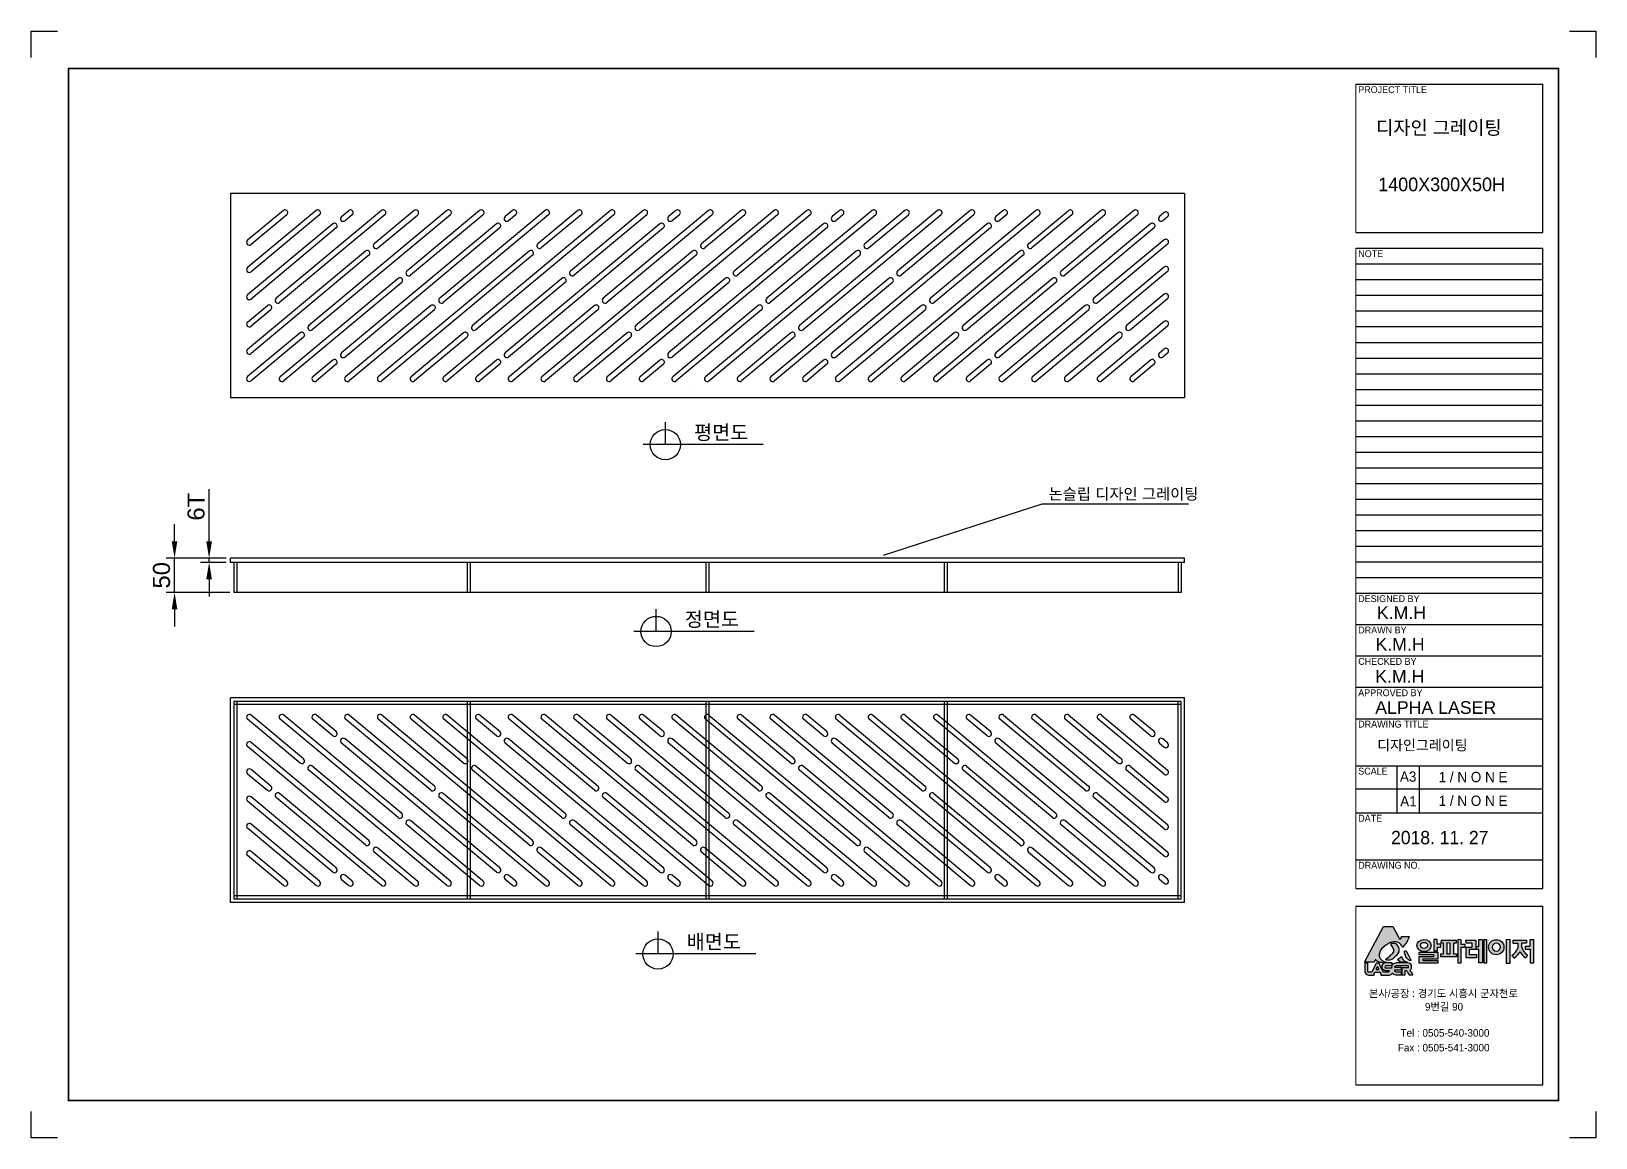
# Model space of a CAD drawing. Header units: millimetres. Extents: x 3004 to 5300, y 908 to 2531.
import ezdxf
from ezdxf.enums import TextEntityAlignment as Align

# ---------------------------------------------------------------- set-up
doc = ezdxf.new("R2010")
doc.units = ezdxf.units.MM
for name, color, linetype in [('LAYOUT', 7, 'Continuous'), ('TEXT', 7, 'Continuous'), ('압연강', 40, 'Continuous')]:
    doc.layers.add(name, color=color, linetype=linetype)
doc.styles.add('H', font='')
doc.styles.get("Standard").update_dxf_attribs({"font": 'arial.ttf'})
doc.styles.get('H').set_extended_font_data('Dotum')
doc.dimstyles.new('ISO-25', dxfattribs={"dimscale": 10, "dimtxt": 2.5, "dimasz": 2.5, "dimexe": 1.25, "dimexo": 0.625, "dimtad": 1, "dimtxsty": 'Standard', "dimcen": 2.5, "dimadec": 0, "dimazin": 0, "dimtfac": 1, "dimtmove": 0, "dimatfit": 3, "dimfxl": 1, "dimarcsym": 0})

# ---------------------------------------------------------------- blocks, each defined once
blk = doc.blocks.new('*D3')
at = {"color": 0, "lineweight": -2, "transparency": 16777216}
for p, q in [((3214.7, 1782.7), (3214.7, 1807.7)), ((3290.6, 1757.7), (3202.2, 1757.7)), ((3214.7, 1707.7), (3214.7, 1757.7)), ((3295.6, 1707.7), (3202.2, 1707.7)), ((3214.7, 1682.7), (3214.7, 1657.7))]:
    blk.add_line(p, q, dxfattribs=at)
at = {"color": 0, "transparency": 16777216}
for points in [[(3210.5, 1782.7), (3218.8, 1782.7), (3214.7, 1757.7)], [(3210.5, 1682.7), (3218.8, 1682.7), (3214.7, 1707.7)]]:
    blk.add_solid(points, dxfattribs=at)
at = {"layer": 'Defpoints', "color": 0, "transparency": 16777216}
for p in [(3214.7, 1757.7), (3296.8, 1757.7), (3301.8, 1707.7)]:
    blk.add_point(p, dxfattribs=at)
at = {"color": 0, "transparency": 16777216, "insert": (3195.7, 1732.7), "char_height": 25, "attachment_point": 5, "rotation": 90}
blk.add_mtext('50', dxfattribs=at)
blk = doc.blocks.new('*D4')
at = {"color": 0, "lineweight": -2, "transparency": 16777216}
for p, q in [((3265.4, 1782.7), (3265.4, 1858.9)), ((3290.6, 1757.7), (3252.9, 1757.7)), ((3290.6, 1751.7), (3252.9, 1751.7)), ((3265.4, 1751.7), (3265.4, 1757.7)), ((3265.4, 1726.7), (3265.4, 1701.7))]:
    blk.add_line(p, q, dxfattribs=at)
at = {"color": 0, "transparency": 16777216}
for points in [[(3261.2, 1782.7), (3269.6, 1782.7), (3265.4, 1757.7)], [(3261.2, 1726.7), (3269.6, 1726.7), (3265.4, 1751.7)]]:
    blk.add_solid(points, dxfattribs=at)
at = {"layer": 'Defpoints', "color": 0, "transparency": 16777216}
for p in [(3265.4, 1757.7), (3296.8, 1757.7), (3296.8, 1751.7)]:
    blk.add_point(p, dxfattribs=at)
at = {"color": 0, "transparency": 16777216, "insert": (3246.4, 1833.3), "char_height": 25, "attachment_point": 5, "rotation": 90}
blk.add_mtext('6T', dxfattribs=at)

msp = doc.modelspace()

# ---------------------------------------------------------------- hatches: boundary and pattern name
h = msp.add_hatch(color=256)
h.dxf.hatch_style = 1
h.set_gradient(color1=(255, 0, 0), color2=(255, 159, 127), tint=1)
h.paths.add_polyline_path([(4961.116, 1166.293), (4961.06, 1165.19), (4974.379, 1165.19, 0.21428371), (4976.303, 1168.246, -0.65582827), (4977.219, 1168.5, 0.18566975), (4985.133, 1164.903, 0.14885116), (4991.969, 1164.885, 0.40417411), (4992.167, 1165.633, -0.31673285), (4982.329, 1173.383, -0.22153353), (4986.313, 1185.192, -0.10506606), (4998.611, 1193.761, -0.18522871), (5010.088, 1194.139, -0.19606385), (5016.583, 1186.956, 0.14159657), (5026.631, 1202.77), (5015.198, 1202.888), (5014.962, 1201.352), (5014.095, 1199.934), (5012.754, 1198.161), (5002.388, 1217.39), (4988.5, 1217.504)])
h.paths.add_polyline_path([(4999.4, 1175.692, -0.08302958), (4991.741, 1169.657, 0.23003429), (4992.527, 1168.525, 0.02120436), (4998.221, 1168.586, 0.13784813), (5004.717, 1172.487, 0.05763819), (5011.681, 1180.123, 0.06043638), (5011.606, 1184.543, 0.2375005), (5005.903, 1192.299), (4999.238, 1192.299), (4999.238, 1191.32, -0.12118266), (5004.103, 1181.424, -0.13516742)], flags=17)
h.paths.add_polyline_path([(5015.909, 1170.616), (5014.797, 1173.629), (5009.057, 1168.984, 0.04437814), (5014.122, 1164.927), (5022.829, 1165.277), (5022.829, 1165.628), (5019.764, 1166.616)], flags=17)
h.paths.add_polyline_path([(5021.396, 1172.818), (5022.294, 1171.334), (5025.141, 1168.428), (5026.846, 1167.752), (5028.787, 1167.752), (5028.766, 1168.481), (5025.672, 1174.271), (5021.44, 1182.092), (5019.585, 1181.089), (5019.585, 1178.391), (5020.901, 1174.782)])
h.paths.add_polyline_path([(4967.053, 1150.638, -0.41915539), (4965.297, 1152.245), (4965.297, 1164.09), (4961.037, 1164.09), (4961.037, 1150.434, 0.25445661), (4966.708, 1146.212), (4974.943, 1146.212), (4974.943, 1148.34), (4976.168, 1150.57), (4983.054, 1150.57), (4984.635, 1148.403), (4984.635, 1146.213), (4996.781, 1146.213, 0.1904791), (5001.742, 1149.161, 0.14773497), (5006.642, 1146.427), (5014.915, 1146.427), (5014.915, 1150.632), (5007.312, 1150.632, -0.05244857), (5005.448, 1151.954), (5005.448, 1153.922), (5014.788, 1153.922), (5014.788, 1157.116), (5005.417, 1157.116), (5005.417, 1158.536, -0.04476099), (5007.868, 1159.993), (5024.254, 1159.993, -0.64883607), (5024.602, 1156.814), (5015.694, 1156.814), (5015.694, 1146.303), (5020.467, 1146.303), (5020.467, 1153.123), (5022.1, 1153.123, 0.01692036), (5026.355, 1146.34), (5031.448, 1146.34), (5031.448, 1147.705, -0.02431798), (5027.364, 1153.011, 0.06490835), (5029.709, 1156.105), (5029.709, 1160.848, 0.2290019), (5024.43, 1164.28), (5007.903, 1164.28, 0.12700309), (5001.462, 1161.333), (5001.462, 1163.989), (4991.139, 1163.989, 0.22688985), (4985.996, 1160.337), (4985.996, 1156.435, 0.19348323), (4991.611, 1152.935), (4996.63, 1152.935, 0.03004557), (4997.596, 1151.9, 0.13671569), (4995.906, 1150.338), (4988.719, 1150.338), (4981.631, 1163.733), (4977.826, 1163.733), (4971.363, 1150.638)])
h.paths.add_polyline_path([(4977.99, 1154.235), (4977.99, 1155.593), (4979.583, 1158.752), (4981.518, 1155.427), (4981.518, 1154.235)], flags=16)
h.paths.add_polyline_path([(4992.059, 1159.997), (5000.695, 1160.022), (5000.322, 1156.491), (4992.376, 1156.491, -0.92495809)], flags=16)
edge = h.paths.add_edge_path()
edge.add_ellipse((5048.011, 1189.538), major_axis=(-10.333, -0.14), ratio=0.85059813, start_angle=0, end_angle=360)
edge = h.paths.add_edge_path(flags=16)
edge.add_ellipse((5048.151, 1189.717), major_axis=(-5.246, 0), ratio=0.84336764, start_angle=0, end_angle=360)
h.paths.add_polyline_path([(5068.185, 1179.939), (5041.046, 1179.939), (5040.876, 1175.752), (5062.441, 1175.752), (5062.441, 1173.583), (5040.951, 1173.583), (5040.951, 1163.833), (5068.107, 1163.833), (5068.107, 1167.673), (5046.17, 1167.673), (5046.17, 1169.751), (5068.185, 1169.751)])
h.paths.add_polyline_path([(5062.358, 1181.522), (5067.706, 1181.522), (5067.706, 1187.304), (5072.894, 1187.304), (5072.894, 1191.291), (5067.307, 1191.291), (5067.307, 1198.348), (5062.358, 1198.268)])
h.paths.add_polyline_path([(5076.614, 1193.03), (5076.614, 1177.578), (5072.66, 1177.578), (5072.66, 1173.03), (5095.584, 1173.03), (5095.584, 1177.538), (5091.47, 1177.538), (5091.47, 1193.038), (5095.424, 1193.038), (5095.424, 1197.586), (5073.459, 1197.586), (5073.219, 1193.03)])
h.paths.add_polyline_path([(5081.726, 1193.31), (5086.598, 1193.19), (5086.598, 1177.549), (5081.726, 1177.549)], flags=16)
h.paths.add_polyline_path([(5102.382, 1190.898), (5102.382, 1197.983), (5097.462, 1198.238), (5097.462, 1164.026), (5102.765, 1164.026), (5102.765, 1187.132), (5108.578, 1187.132), (5108.578, 1190.898)])
h.paths.add_polyline_path([(5114.493, 1183.481), (5123.882, 1183.481), (5123.882, 1197.613), (5109.618, 1197.613), (5109.658, 1193.053), (5118.847, 1193.053), (5118.847, 1187.054), (5109.857, 1187.054), (5109.857, 1171.525), (5125.24, 1171.525), (5125.24, 1176.276), (5114.493, 1176.276)])
h.paths.add_polyline_path([(5128.445, 1163.978), (5133.679, 1163.978), (5133.679, 1198.182), (5128.483, 1198.182), (5128.483, 1187.872), (5124.647, 1187.872), (5124.584, 1183.907), (5128.445, 1183.907)])
h.paths.add_polyline_path([(5135.655, 1163.939), (5140.387, 1163.939), (5140.387, 1197.928), (5135.655, 1197.928)])
edge = h.paths.add_edge_path()
edge.add_ellipse((5154.009, 1187.105), major_axis=(-11.318, 0), ratio=0.97440093, start_angle=0, end_angle=360)
edge = h.paths.add_edge_path(flags=16)
edge.add_ellipse((5154.049, 1187.105), major_axis=(0, -6.194), ratio=0.89757008, start_angle=0, end_angle=360)
h.paths.add_polyline_path([(5168.731, 1163.81), (5174.425, 1163.81), (5174.425, 1198.136), (5168.731, 1198.085)])
h.paths.add_polyline_path([(5188.997, 1180.217, 0.12138521), (5196.75, 1171.571), (5199.984, 1175.353, -0.19692761), (5191.242, 1188.144), (5191.242, 1193.017), (5198.52, 1193.017), (5198.52, 1197.637), (5178.382, 1197.637), (5178.382, 1193.117), (5185.716, 1193.117), (5185.716, 1186.221, -0.18109708), (5176.821, 1174.953), (5180.493, 1171.221, 0.10922561)])
h.paths.add_polyline_path([(5209.115, 1198.194), (5203.705, 1198.194), (5203.705, 1188.481), (5196.569, 1188.481), (5196.569, 1184.007), (5203.599, 1184.007), (5203.599, 1164.107), (5209.115, 1164.107)])

# ---------------------------------------------------------------- linework, layer by layer
for p, q in [((3004.485, 2530.828), (3043.134, 2530.828)), ((3004.485, 2492.179), (3004.485, 2530.828)), ((5261.329, 2530.828), (5299.978, 2530.828)), ((5299.978, 2530.828), (5299.978, 2492.179)), ((4947.841, 2453.168), (5222.318, 2453.168)), ((5222.318, 2235.52), (5222.318, 2453.168)), ((4696.827, 2292.94), (3296.827, 2292.94)), ((3296.827, 2292.94), (3296.827, 1992.94)), ((4696.827, 2292.94), (4696.827, 1992.94)), ((4947.841, 2235.52), (5222.318, 2235.52)), ((4947.841, 2212.515), (5222.318, 2212.515)), ((5222.318, 1273.155), (5222.318, 2212.515)), ((4947.841, 2189.51), (5222.318, 2189.51)), ((4947.841, 2166.504), (5222.318, 2166.504)), ((4947.841, 2143.499), (5222.318, 2143.499)), ((4947.841, 2120.494), (5222.318, 2120.494)), ((4947.841, 2097.489), (5222.318, 2097.489)), ((4947.841, 2074.484), (5222.318, 2074.484)), ((4947.841, 2051.479), (5222.318, 2051.479)), ((4947.841, 2028.474), (5222.318, 2028.474)), ((4947.841, 2005.469), (5222.318, 2005.469)), ((4696.827, 1992.94), (3296.827, 1992.94)), ((4947.841, 1982.463), (5222.318, 1982.463)), ((3934.898, 1924.395), (3934.898, 1957.166)), ((4947.841, 1959.458), (5222.318, 1959.458)), ((4947.841, 1936.453), (5222.318, 1936.453)), ((4078.541, 1924.395), (3902.127, 1924.395)), ((4947.841, 1913.448), (5222.318, 1913.448)), ((4947.841, 1890.443), (5222.318, 1890.443)), ((4947.841, 1867.438), (5222.318, 1867.438)), ((4947.841, 1844.433), (5222.318, 1844.433)), ((4947.841, 1821.428), (5222.318, 1821.428)), ((4947.841, 1798.422), (5222.318, 1798.422)), ((4947.841, 1775.417), (5222.318, 1775.417)), ((4696.827, 1757.657), (3296.827, 1757.657)), ((3296.827, 1751.657), (3296.827, 1757.657)), ((4696.827, 1751.657), (3296.827, 1751.657)), ((3301.827, 1751.657), (3301.827, 1707.657)), ((3306.327, 1751.657), (3306.327, 1707.657)), ((3644.577, 1707.657), (3644.577, 1751.657)), ((3649.077, 1707.657), (3649.077, 1751.657)), ((3994.577, 1707.657), (3994.577, 1751.657)), ((3999.077, 1707.657), (3999.077, 1751.657)), ((4344.577, 1707.657), (4344.577, 1751.657)), ((4349.077, 1707.657), (4349.077, 1751.657)), ((4687.327, 1751.657), (4687.327, 1707.657)), ((4691.827, 1751.657), (4691.827, 1707.657)), ((4696.827, 1751.657), (4696.827, 1757.657)), ((4947.841, 1752.412), (5222.318, 1752.412)), ((4947.841, 1729.407), (5222.318, 1729.407)), ((4691.827, 1707.657), (3301.827, 1707.657)), ((4947.841, 1706.402), (5222.318, 1706.402)), ((3921.306, 1650.279), (3921.306, 1683.05)), ((4947.841, 1660.392), (5222.318, 1660.392)), ((4064.948, 1650.279), (3888.534, 1650.279)), ((4947.841, 1614.381), (5222.318, 1614.381)), ((4947.841, 1568.371), (5222.318, 1568.371)), ((4696.827, 1552.724), (3296.827, 1552.724)), ((3296.827, 1252.724), (3296.827, 1552.724)), ((3301.827, 1547.724), (3301.827, 1257.724)), ((4691.827, 1547.724), (3301.827, 1547.724)), ((4691.827, 1543.224), (3301.827, 1543.224)), ((3306.327, 1547.724), (3306.327, 1257.724)), ((3644.577, 1257.724), (3644.577, 1547.724)), ((3649.077, 1257.724), (3649.077, 1547.724)), ((3994.577, 1257.724), (3994.577, 1547.724)), ((3999.077, 1257.724), (3999.077, 1547.724)), ((4344.577, 1257.724), (4344.577, 1547.724)), ((4349.077, 1257.724), (4349.077, 1547.724)), ((4687.327, 1257.724), (4687.327, 1547.724)), ((4691.827, 1257.724), (4691.827, 1547.724)), ((4696.827, 1252.724), (4696.827, 1552.724)), ((4947.841, 1522.361), (5222.318, 1522.361)), ((4947.841, 1453.346), (5222.318, 1453.346)), ((5008.005, 1453.346), (5008.005, 1384.33)), ((5040.996, 1453.346), (5040.996, 1384.33)), ((5222.318, 1418.838), (4947.841, 1418.838)), ((4947.841, 1384.33), (5222.318, 1384.33)), ((4947.841, 1315.315), (5222.318, 1315.315)), ((4947.841, 1273.155), (5222.318, 1273.155)), ((4696.827, 1252.724), (3296.827, 1252.724)), ((4691.827, 1262.224), (3301.827, 1262.224)), ((4691.827, 1257.724), (3301.827, 1257.724)), ((4947.841, 1247.463), (5222.318, 1247.463)), ((5222.318, 985.246), (5222.318, 1247.463)), ((4961.116, 1166.293), (4988.5, 1217.504)), ((4988.5, 1217.504), (5002.388, 1217.39)), ((5002.388, 1217.39), (5012.754, 1198.161)), ((3924.068, 1177.156), (3924.068, 1209.927)), ((5012.754, 1198.161), (5014.095, 1199.934)), ((5014.095, 1199.934), (5014.962, 1201.352)), ((5014.962, 1201.352), (5015.198, 1202.888)), ((5015.198, 1202.888), (5026.631, 1202.77)), ((5067.307, 1198.348), (5062.358, 1198.268)), ((5062.358, 1198.268), (5062.358, 1181.522)), ((5067.307, 1191.291), (5067.307, 1198.348)), ((5073.219, 1193.03), (5073.459, 1197.586)), ((5073.459, 1197.586), (5095.424, 1197.586)), ((5095.424, 1197.586), (5095.424, 1193.038)), ((5097.462, 1198.238), (5097.462, 1164.026)), ((5102.382, 1197.983), (5097.462, 1198.238)), ((5102.382, 1190.898), (5102.382, 1197.983)), ((5109.618, 1197.613), (5123.882, 1197.613)), ((5109.658, 1193.053), (5109.618, 1197.613)), ((5123.882, 1197.613), (5123.882, 1183.481)), ((5128.483, 1187.872), (5128.483, 1198.182)), ((5128.483, 1198.182), (5133.679, 1198.182)), ((5133.679, 1198.182), (5133.679, 1163.978)), ((5135.655, 1197.928), (5135.655, 1163.939)), ((5140.387, 1197.928), (5135.655, 1197.928)), ((5140.387, 1163.939), (5140.387, 1197.928)), ((5174.425, 1198.136), (5168.731, 1198.085)), ((5168.731, 1198.085), (5168.731, 1163.81)), ((5174.425, 1163.81), (5174.425, 1198.136)), ((5178.382, 1197.637), (5198.52, 1197.637)), ((5178.382, 1197.637), (5178.382, 1193.117)), ((5198.52, 1197.637), (5198.52, 1193.017)), ((5203.705, 1188.481), (5203.705, 1198.194)), ((5203.705, 1198.194), (5209.115, 1198.194)), ((5209.115, 1164.107), (5209.115, 1198.194)), ((4067.711, 1177.156), (3891.297, 1177.156)), ((5005.903, 1192.299), (4999.238, 1192.299)), ((4999.238, 1192.299), (4999.238, 1191.32)), ((5009.057, 1168.984), (5014.797, 1173.629)), ((5014.797, 1173.629), (5015.909, 1170.616)), ((5019.585, 1181.089), (5021.44, 1182.092)), ((5019.585, 1178.391), (5019.585, 1181.089)), ((5020.901, 1174.782), (5019.585, 1178.391)), ((5021.396, 1172.818), (5020.901, 1174.782)), ((5022.294, 1171.334), (5021.396, 1172.818)), ((5021.469, 1182.038), (5025.672, 1174.271)), ((5025.141, 1168.428), (5022.294, 1171.334)), ((5025.672, 1174.271), (5028.766, 1168.481)), ((5040.876, 1175.752), (5041.046, 1179.939)), ((5062.441, 1175.752), (5040.876, 1175.752)), ((5040.951, 1163.833), (5040.951, 1173.583)), ((5040.951, 1173.583), (5062.441, 1173.583)), ((5041.046, 1179.939), (5068.185, 1179.939)), ((5062.358, 1181.522), (5067.706, 1181.522)), ((5062.441, 1173.583), (5062.441, 1175.752)), ((5072.894, 1191.291), (5067.307, 1191.291)), ((5067.706, 1181.522), (5067.706, 1187.304)), ((5067.706, 1187.304), (5072.894, 1187.304)), ((5068.185, 1179.939), (5068.185, 1169.751)), ((5072.66, 1173.03), (5072.66, 1177.578)), ((5072.66, 1177.578), (5076.614, 1177.578)), ((5095.584, 1173.03), (5072.66, 1173.03)), ((5072.894, 1187.304), (5072.894, 1191.291)), ((5076.614, 1193.03), (5073.219, 1193.03)), ((5076.614, 1177.578), (5076.614, 1193.03)), ((5081.726, 1193.31), (5081.726, 1177.549)), ((5086.598, 1193.19), (5081.726, 1193.31)), ((5081.726, 1177.549), (5086.598, 1177.549)), ((5086.598, 1177.549), (5086.598, 1193.19)), ((5095.424, 1193.038), (5091.47, 1193.038)), ((5091.47, 1193.038), (5091.47, 1177.538)), ((5091.47, 1177.538), (5095.584, 1177.538)), ((5095.584, 1177.538), (5095.584, 1173.03)), ((5108.578, 1190.898), (5102.382, 1190.898)), ((5102.765, 1164.026), (5102.765, 1187.132)), ((5102.765, 1187.132), (5108.578, 1187.132)), ((5108.578, 1187.132), (5108.578, 1190.898)), ((5118.847, 1193.053), (5109.658, 1193.053)), ((5109.857, 1171.525), (5109.857, 1187.054)), ((5109.857, 1187.054), (5118.847, 1187.054)), ((5125.24, 1171.525), (5109.857, 1171.525)), ((5123.882, 1183.481), (5114.493, 1183.481)), ((5114.493, 1183.481), (5114.493, 1176.276)), ((5114.493, 1176.276), (5125.24, 1176.276)), ((5118.847, 1187.054), (5118.847, 1193.053)), ((5124.584, 1183.907), (5124.647, 1187.872)), ((5128.445, 1183.907), (5124.584, 1183.907)), ((5124.647, 1187.872), (5128.483, 1187.872)), ((5125.24, 1176.276), (5125.24, 1171.525)), ((5128.445, 1163.978), (5128.445, 1183.907)), ((5176.821, 1174.953), (5180.493, 1171.221)), ((5178.382, 1193.117), (5185.716, 1193.117)), ((5185.716, 1193.117), (5185.716, 1186.221)), ((5198.52, 1193.017), (5191.242, 1193.017)), ((5191.242, 1193.017), (5191.242, 1188.144)), ((5196.569, 1188.481), (5196.569, 1184.007)), ((5196.569, 1188.481), (5203.705, 1188.481)), ((5196.569, 1184.007), (5203.599, 1184.007)), ((5199.984, 1175.353), (5196.75, 1171.571)), ((5203.599, 1184.007), (5203.599, 1164.107)), ((4961.037, 1164.09), (4965.297, 1164.09)), ((4961.037, 1164.09), (4961.037, 1150.434)), ((4961.06, 1165.19), (4961.116, 1166.293)), ((4974.379, 1165.19), (4961.06, 1165.19)), ((4965.297, 1164.09), (4965.297, 1152.245)), ((4971.363, 1150.638), (4966.877, 1150.638)), ((4977.826, 1163.733), (4971.363, 1150.638)), ((4974.943, 1148.34), (4976.168, 1150.57)), ((4974.943, 1146.212), (4974.943, 1148.34)), ((4976.168, 1150.57), (4983.054, 1150.57)), ((4981.631, 1163.733), (4977.826, 1163.733)), ((4979.583, 1158.752), (4977.99, 1155.593)), ((4977.99, 1155.593), (4977.99, 1154.235)), ((4977.99, 1154.235), (4981.518, 1154.235)), ((4981.518, 1155.427), (4979.583, 1158.752)), ((4981.518, 1154.235), (4981.518, 1155.427)), ((4988.719, 1150.338), (4981.631, 1163.733)), ((4983.054, 1150.57), (4984.635, 1148.403)), ((4984.635, 1148.403), (4984.635, 1146.213)), ((4985.996, 1160.337), (4985.996, 1156.435)), ((4995.906, 1150.338), (4988.719, 1150.338)), ((5001.462, 1163.989), (4991.139, 1163.989)), ((4991.611, 1152.935), (4996.63, 1152.935)), ((4992.059, 1159.997), (5000.695, 1160.022)), ((5000.322, 1156.491), (4992.333, 1156.491)), ((5000.695, 1160.022), (5000.322, 1156.491)), ((5001.462, 1161.333), (5001.462, 1163.989)), ((5005.417, 1157.116), (5005.417, 1158.536)), ((5014.788, 1157.116), (5005.417, 1157.116)), ((5005.448, 1151.954), (5005.448, 1153.922)), ((5005.448, 1153.922), (5014.788, 1153.922)), ((5014.915, 1150.632), (5007.312, 1150.632)), ((5007.868, 1159.993), (5024.254, 1159.993)), ((5024.43, 1164.28), (5007.903, 1164.28)), ((5022.829, 1165.277), (5014.122, 1164.927)), ((5014.788, 1153.922), (5014.788, 1157.116)), ((5014.915, 1146.427), (5014.915, 1150.632)), ((5024.602, 1156.814), (5015.694, 1156.814)), ((5015.694, 1156.814), (5015.694, 1146.303)), ((5015.909, 1170.616), (5019.764, 1166.616)), ((5019.764, 1166.616), (5022.829, 1165.628)), ((5020.467, 1146.303), (5020.467, 1153.123)), ((5020.467, 1153.123), (5022.1, 1153.123)), ((5022.829, 1165.628), (5022.829, 1165.277)), ((5026.846, 1167.752), (5025.141, 1168.428)), ((5028.787, 1167.752), (5026.846, 1167.752)), ((5028.766, 1168.481), (5028.787, 1167.752)), ((5029.709, 1156.105), (5029.709, 1160.848)), ((5068.107, 1163.833), (5040.951, 1163.833)), ((5068.185, 1169.751), (5046.17, 1169.751)), ((5046.17, 1169.751), (5046.17, 1167.673)), ((5046.17, 1167.673), (5068.107, 1167.673)), ((5068.107, 1167.673), (5068.107, 1163.833)), ((5097.462, 1164.026), (5102.765, 1164.026)), ((5133.679, 1163.978), (5128.445, 1163.978)), ((5135.655, 1163.939), (5140.387, 1163.939)), ((5168.731, 1163.81), (5174.425, 1163.81)), ((5203.599, 1164.107), (5209.115, 1164.107)), ((4966.708, 1146.212), (4974.943, 1146.212)), ((4984.635, 1146.213), (4996.781, 1146.213)), ((5006.642, 1146.427), (5014.915, 1146.427)), ((5015.694, 1146.303), (5020.467, 1146.303)), ((5026.355, 1146.34), (5031.448, 1146.34)), ((5031.448, 1146.34), (5031.448, 1147.705)), ((4947.841, 985.246), (5222.318, 985.246)), ((3004.485, 907.586), (3004.485, 946.235)), ((5299.978, 946.235), (5299.978, 907.586)), ((3043.134, 907.586), (3004.485, 907.586)), ((5299.978, 907.586), (5261.329, 907.586))]:
    msp.add_line(p, q)
at = {"color": 0, "lineweight": 20}
for p, q in [((4947.841, 2235.52), (4947.841, 2453.168)), ((4947.841, 1273.155), (4947.841, 2212.515)), ((4947.841, 985.246), (4947.841, 1247.463))]:
    msp.add_line(p, q, dxfattribs=at)
at = {"color": 4}
for p, q in [((4255.134, 1762.338), (4487.938, 1837.412)), ((4487.938, 1837.412), (4702.641, 1837.412))]:
    msp.add_line(p, q, dxfattribs=at)
for centre in [(3934.898, 1924.395), (3921.306, 1650.279), (3924.068, 1177.156)]:
    msp.add_circle(centre, 22.209)
for centre, radius, start, end in [((5012.627, 1160.537), 36.059, 112.874191, 136.864774), ((5004.842, 1178.991), 16.031, 70.897875, 112.875146), ((5004.529, 1182.583), 12.823, 19.937496, 64.30917), ((4994.246, 1212.247), 33.743, 311.450856, 343.688092), ((4996.993, 1175.012), 14.755, 136.374935, 186.339734), ((4992.751, 1176.494), 10.877, 196.62086, 266.919681), ((4986.313, 1185.192), 5.389267698774348e-13, 159.499335, 330.642246), ((4977.526, 1195.575), 29.56, 298.744002, 317.729432), ((4994.53, 1182.094), 14.003, 285.284059, 316.678667), ((4981.556, 1176.483), 23.082, 12.360482, 39.998737), ((4991.342, 1187.098), 13.965, 305.237908, 336.029381), ((4975.187, 1206.409), 44.976, 311.040269, 324.23537), ((5001.051, 1182.757), 10.705, 9.603428, 63.04441), ((4993.428, 1182.022), 18.352, 354.060111, 7.894282), ((5166.224, 1192.462), 20.467, 301.183897, 342.243286), ((5164.4, 1194.95), 28.672, 304.144287, 329.078111), ((5210.418, 1191.627), 24.271, 208.042123, 235.726125), ((5211.223, 1192.416), 20.432, 192.066379, 236.628652), ((4967.752, 1153.533), 7.395, 204.778695, 261.883955), ((4966.965, 1152.305), 1.669, 182.061918, 266.973053), ((4971.939, 1168.859), 4.406, 303.622917, 352.00729), ((4976.816, 1168.174), 0.518, 38.969526, 171.952327), ((4985.851, 1176.99), 12.108, 224.525084, 266.598355), ((4977.219, 1168.5), 4.121204710827442e-13, 41.27589, 185.355825), ((4988.581, 1176.123), 11.737, 252.915246, 285.363177), ((4992.384, 1156.788), 7.308, 99.810014, 150.943632), ((4993.157, 1161.669), 8.87, 216.162997, 259.964855), ((4992.354, 1158.257), 1.766, 99.63864, 269.291235), ((4991.681, 1165.361), 0.556, 270.941248, 29.231829), ((4993.3, 1169.9), 1.578, 188.84762, 240.666143), ((4994.648, 1235.655), 67.164, 268.191046, 273.049999), ((4999.554, 1148.086), 4.287, 117.182533, 148.322406), ((5005.718, 1160.446), 11.79, 219.576346, 226.460213), ((4995.532, 1153.962), 7.85, 279.151715, 322.289549), ((5010.391, 1150.333), 14.167, 100.116137, 129.068103), ((5008.717, 1155.904), 9.702, 224.033536, 257.648747), ((5014.765, 1145.601), 15.959, 115.603417, 125.855038), ((5012.662, 1160.155), 10.923, 228.666746, 240.676069), ((5034.402, 1195.432), 36.631, 226.21908, 236.38313), ((5124.417, 1212.591), 118.344, 210.165655, 214.043147), ((5023.719, 1158.326), 1.751, 300.282236, 72.190083), ((5023.519, 1157.104), 7.234, 31.170272, 82.764029), ((5016.67, 1163.55), 15.015, 315.418233, 330.273293), ((5083.916, 1192.313), 68.868, 214.798961, 220.371132)]:
    msp.add_arc(centre, radius, start, end)
for centre, major_axis, ratio in [((5048.011, 1189.538), (-10.333, -0.14), 0.85059813), ((5048.151, 1189.717), (-5.246, 0), 0.84336764), ((5154.009, 1187.105), (-11.318, 0), 0.97440093), ((5154.049, 1187.105), (0, -6.194), 0.89757008)]:
    msp.add_ellipse(centre, major_axis=major_axis, ratio=ratio)
at = {"layer": 'LAYOUT'}
for p, q in [((5245.324, 2476.173), (4568.973, 2476.173)), ((5245.324, 2324.339), (5245.324, 2476.173)), ((5245.324, 962.241), (5245.324, 1208.186)), ((3059.14, 1027.826), (3059.14, 962.241)), ((4616.796, 962.241), (5245.324, 962.241))]:
    msp.add_line(p, q, dxfattribs=at)
at = {"layer": 'LAYOUT', "const_width": 2.733}
msp.add_lwpolyline([(3059.14, 962.241), (5245.324, 962.241), (5245.324, 2476.173), (3059.14, 2476.173)], close=True, dxfattribs=at)
at = {"layer": '압연강'}
for p, q in [((3422.33, 2267.94), (3321.827, 2184.187)), ((3374.33, 2267.94), (3321.827, 2224.187)), ((3427.452, 2261.794), (3326.948, 2178.041)), ((3379.452, 2261.794), (3326.948, 2218.041)), ((3518.33, 2267.94), (3363.705, 2139.086)), ((3523.452, 2261.794), (3368.827, 2132.94)), ((3614.33, 2267.94), (3411.705, 2099.086)), ((3619.452, 2261.794), (3416.827, 2092.94)), ((3459.705, 2259.086), (3470.33, 2267.94)), ((3475.452, 2261.794), (3464.827, 2252.94)), ((3566.33, 2267.94), (3507.705, 2219.086)), ((3512.827, 2212.94), (3571.452, 2261.794)), ((3662.33, 2267.94), (3555.705, 2179.086)), ((3667.452, 2261.794), (3560.827, 2172.94)), ((3758.33, 2267.94), (3603.705, 2139.086)), ((3763.452, 2261.794), (3608.827, 2132.94)), ((3854.33, 2267.94), (3651.705, 2099.086)), ((3859.452, 2261.794), (3656.827, 2092.94)), ((3710.33, 2267.94), (3699.705, 2259.086)), ((3715.452, 2261.794), (3704.827, 2252.94)), ((3806.33, 2267.94), (3747.705, 2219.086)), ((3811.452, 2261.794), (3752.827, 2212.94)), ((3902.33, 2267.94), (3795.705, 2179.086)), ((3907.452, 2261.794), (3800.827, 2172.94)), ((3998.33, 2267.94), (3843.705, 2139.086)), ((4003.452, 2261.794), (3848.827, 2132.94)), ((4094.33, 2267.94), (3891.705, 2099.086)), ((4099.452, 2261.794), (3896.827, 2092.94)), ((3950.33, 2267.94), (3939.705, 2259.086)), ((3955.452, 2261.794), (3944.827, 2252.94)), ((4046.33, 2267.94), (3987.705, 2219.086)), ((4051.452, 2261.794), (3992.827, 2212.94)), ((4142.33, 2267.94), (4035.705, 2179.086)), ((4147.452, 2261.794), (4040.827, 2172.94)), ((4238.33, 2267.94), (4083.705, 2139.086)), ((4243.452, 2261.794), (4088.827, 2132.94)), ((4334.33, 2267.94), (4131.705, 2099.086)), ((4339.452, 2261.794), (4136.827, 2092.94)), ((4190.33, 2267.94), (4179.705, 2259.086)), ((4195.452, 2261.794), (4184.827, 2252.94)), ((4286.33, 2267.94), (4227.705, 2219.086)), ((4232.827, 2212.94), (4291.452, 2261.794)), ((4382.33, 2267.94), (4275.705, 2179.086)), ((4387.452, 2261.794), (4280.827, 2172.94)), ((4478.33, 2267.94), (4323.705, 2139.086)), ((4328.827, 2132.94), (4483.452, 2261.794)), ((4574.33, 2267.94), (4371.705, 2099.086)), ((4376.827, 2092.94), (4579.452, 2261.794)), ((4430.33, 2267.94), (4419.705, 2259.086)), ((4435.452, 2261.794), (4424.827, 2252.94)), ((4467.705, 2219.086), (4526.33, 2267.94)), ((4531.452, 2261.794), (4472.827, 2212.94)), ((4622.33, 2267.94), (4515.705, 2179.086)), ((4627.452, 2261.794), (4520.827, 2172.94)), ((4666.705, 2264.919), (4659.705, 2259.086)), ((4671.827, 2258.773), (4664.827, 2252.94)), ((3446.863, 2248.384), (3321.827, 2144.187)), ((3451.985, 2242.238), (3326.948, 2138.041)), ((3686.863, 2248.384), (3459.705, 2059.086)), ((3691.985, 2242.238), (3464.827, 2052.94)), ((3926.863, 2248.384), (3699.705, 2059.086)), ((3931.985, 2242.238), (3704.827, 2052.94)), ((4166.863, 2248.384), (3939.705, 2059.086)), ((4171.985, 2242.238), (3944.827, 2052.94)), ((4406.863, 2248.384), (4179.705, 2059.086)), ((4411.985, 2242.238), (4184.827, 2052.94)), ((4646.863, 2248.384), (4419.705, 2059.086)), ((4651.985, 2242.238), (4424.827, 2052.94)), ((3494.863, 2208.384), (3321.827, 2064.187)), ((3734.863, 2208.384), (3513.705, 2024.086)), ((3974.863, 2208.384), (3753.705, 2024.086)), ((4214.863, 2208.384), (3993.705, 2024.086)), ((4454.863, 2208.384), (4233.705, 2024.086)), ((4666.705, 2224.919), (4563.705, 2139.086)), ((4568.827, 2132.94), (4671.827, 2218.773)), ((3499.985, 2202.238), (3326.948, 2058.041)), ((3739.985, 2202.238), (3518.827, 2017.94)), ((3979.985, 2202.238), (3758.827, 2017.94)), ((3998.827, 2017.94), (4219.985, 2202.238)), ((4459.985, 2202.238), (4238.827, 2017.94)), ((4666.705, 2184.919), (4473.705, 2024.086)), ((3542.863, 2168.384), (3369.705, 2024.086)), ((3547.985, 2162.238), (3374.827, 2017.94)), ((3782.863, 2168.384), (3609.705, 2024.086)), ((3787.985, 2162.238), (3614.827, 2017.94)), ((4022.863, 2168.384), (3849.705, 2024.086)), ((4027.985, 2162.238), (3854.827, 2017.94)), ((4262.863, 2168.384), (4089.705, 2024.086)), ((4267.985, 2162.238), (4094.827, 2017.94)), ((4502.863, 2168.384), (4329.705, 2024.086)), ((4507.985, 2162.238), (4334.827, 2017.94)), ((4478.827, 2017.94), (4671.827, 2178.773)), ((4666.705, 2144.919), (4611.705, 2099.086)), ((4616.827, 2092.94), (4671.827, 2138.773)), ((3321.827, 2104.187), (3350.863, 2128.384)), ((3355.985, 2122.238), (3326.948, 2098.041)), ((3590.863, 2128.384), (3465.705, 2024.086)), ((3595.985, 2122.238), (3470.827, 2017.94)), ((3830.863, 2128.384), (3705.705, 2024.086)), ((3835.985, 2122.238), (3710.827, 2017.94)), ((4070.863, 2128.384), (3945.705, 2024.086)), ((4075.985, 2122.238), (3950.827, 2017.94)), ((4310.863, 2128.384), (4185.705, 2024.086)), ((4190.827, 2017.94), (4315.985, 2122.238)), ((4550.863, 2128.384), (4425.705, 2024.086)), ((4430.827, 2017.94), (4555.985, 2122.238)), ((4666.705, 2104.919), (4569.705, 2024.086)), ((4574.827, 2017.94), (4671.827, 2098.773)), ((3398.863, 2088.384), (3321.827, 2024.187)), ((3403.985, 2082.238), (3326.948, 2018.041)), ((3638.863, 2088.384), (3561.705, 2024.086)), ((3643.985, 2082.238), (3566.827, 2017.94)), ((3878.863, 2088.384), (3801.705, 2024.086)), ((3883.985, 2082.238), (3806.827, 2017.94)), ((4118.863, 2088.384), (4041.705, 2024.086)), ((4123.985, 2082.238), (4046.827, 2017.94)), ((4358.863, 2088.384), (4281.705, 2024.086)), ((4286.827, 2017.94), (4363.985, 2082.238)), ((4598.863, 2088.384), (4521.705, 2024.086)), ((4526.827, 2017.94), (4603.985, 2082.238)), ((3446.863, 2048.384), (3417.705, 2024.086)), ((3686.863, 2048.384), (3657.705, 2024.086)), ((3926.863, 2048.384), (3897.705, 2024.086)), ((4166.863, 2048.384), (4137.705, 2024.086)), ((4406.863, 2048.384), (4377.705, 2024.086)), ((4646.863, 2048.384), (4617.705, 2024.086)), ((4659.705, 2059.086), (4666.705, 2064.919)), ((4671.827, 2058.773), (4664.827, 2052.94)), ((3451.985, 2042.238), (3422.827, 2017.94)), ((3691.985, 2042.238), (3662.827, 2017.94)), ((3931.985, 2042.238), (3902.827, 2017.94)), ((4171.985, 2042.238), (4142.827, 2017.94)), ((4411.985, 2042.238), (4382.827, 2017.94)), ((4651.985, 2042.238), (4622.827, 2017.94)), ((3398.863, 1457.28), (3321.827, 1521.477)), ((3403.985, 1463.425), (3326.948, 1527.622)), ((3542.863, 1377.28), (3369.705, 1521.578)), ((3547.985, 1383.425), (3374.827, 1527.724)), ((3446.863, 1497.28), (3417.705, 1521.578)), ((3451.985, 1503.425), (3422.827, 1527.724)), ((3590.863, 1417.28), (3465.705, 1521.578)), ((3595.985, 1423.425), (3470.827, 1527.724)), ((3734.863, 1337.28), (3513.705, 1521.578)), ((3739.985, 1343.425), (3518.827, 1527.724)), ((3638.863, 1457.28), (3561.705, 1521.578)), ((3643.985, 1463.425), (3566.827, 1527.724)), ((3782.863, 1377.28), (3609.705, 1521.578)), ((3787.985, 1383.425), (3614.827, 1527.724)), ((3686.863, 1497.28), (3657.705, 1521.578)), ((3691.985, 1503.425), (3662.827, 1527.724)), ((3830.863, 1417.28), (3705.705, 1521.578)), ((3835.985, 1423.425), (3710.827, 1527.724)), ((3974.863, 1337.28), (3753.705, 1521.578)), ((3979.985, 1343.425), (3758.827, 1527.724)), ((3878.863, 1457.28), (3801.705, 1521.578)), ((3883.985, 1463.425), (3806.827, 1527.724)), ((4022.863, 1377.28), (3849.705, 1521.578)), ((4027.985, 1383.425), (3854.827, 1527.724)), ((3926.863, 1497.28), (3897.705, 1521.578)), ((3931.985, 1503.425), (3902.827, 1527.724)), ((4070.863, 1417.28), (3945.705, 1521.578)), ((4075.985, 1423.425), (3950.827, 1527.724)), ((4214.863, 1337.28), (3993.705, 1521.578)), ((3998.827, 1527.724), (4219.985, 1343.425)), ((4118.863, 1457.28), (4041.705, 1521.578)), ((4123.985, 1463.425), (4046.827, 1527.724)), ((4262.863, 1377.28), (4089.705, 1521.578)), ((4267.985, 1383.425), (4094.827, 1527.724)), ((4166.863, 1497.28), (4137.705, 1521.578)), ((4171.985, 1503.425), (4142.827, 1527.724)), ((4310.863, 1417.28), (4185.705, 1521.578)), ((4190.827, 1527.724), (4315.985, 1423.425)), ((4454.863, 1337.28), (4233.705, 1521.578)), ((4459.985, 1343.425), (4238.827, 1527.724)), ((4358.863, 1457.28), (4281.705, 1521.578)), ((4286.827, 1527.724), (4363.985, 1463.425)), ((4502.863, 1377.28), (4329.705, 1521.578)), ((4507.985, 1383.425), (4334.827, 1527.724)), ((4406.863, 1497.28), (4377.705, 1521.578)), ((4411.985, 1503.425), (4382.827, 1527.724)), ((4550.863, 1417.28), (4425.705, 1521.578)), ((4430.827, 1527.724), (4555.985, 1423.425)), ((4666.705, 1360.745), (4473.705, 1521.578)), ((4478.827, 1527.724), (4671.827, 1366.89)), ((4598.863, 1457.28), (4521.705, 1521.578)), ((4526.827, 1527.724), (4603.985, 1463.425)), ((4666.705, 1440.745), (4569.705, 1521.578)), ((4574.827, 1527.724), (4671.827, 1446.89)), ((4646.863, 1497.28), (4617.705, 1521.578)), ((4651.985, 1503.425), (4622.827, 1527.724)), ((3691.985, 1303.425), (3464.827, 1492.724)), ((3931.985, 1303.425), (3704.827, 1492.724)), ((4171.985, 1303.425), (3944.827, 1492.724)), ((4411.985, 1303.425), (4184.827, 1492.724)), ((4651.985, 1303.425), (4424.827, 1492.724)), ((4671.827, 1486.89), (4664.827, 1492.724)), ((3494.863, 1337.28), (3321.827, 1481.477)), ((3499.985, 1343.425), (3326.948, 1487.622)), ((3686.863, 1297.28), (3459.705, 1486.578)), ((3926.863, 1297.28), (3699.705, 1486.578)), ((4166.863, 1297.28), (3939.705, 1486.578)), ((4406.863, 1297.28), (4179.705, 1486.578)), ((4646.863, 1297.28), (4419.705, 1486.578)), ((4659.705, 1486.578), (4666.705, 1480.745)), ((3355.985, 1423.425), (3326.948, 1447.622)), ((3614.33, 1277.724), (3411.705, 1446.578)), ((3619.452, 1283.869), (3416.827, 1452.724)), ((3854.33, 1277.724), (3651.705, 1446.578)), ((3859.452, 1283.869), (3656.827, 1452.724)), ((4094.33, 1277.724), (3891.705, 1446.578)), ((4099.452, 1283.869), (3896.827, 1452.724)), ((4334.33, 1277.724), (4131.705, 1446.578)), ((4339.452, 1283.869), (4136.827, 1452.724)), ((4574.33, 1277.724), (4371.705, 1446.578)), ((4376.827, 1452.724), (4579.452, 1283.869)), ((4666.705, 1400.745), (4611.705, 1446.578)), ((4616.827, 1452.724), (4671.827, 1406.89)), ((3321.827, 1441.477), (3350.863, 1417.28)), ((3446.863, 1297.28), (3321.827, 1401.477)), ((3451.985, 1303.425), (3326.948, 1407.622)), ((3518.33, 1277.724), (3363.705, 1406.578)), ((3523.452, 1283.869), (3368.827, 1412.724)), ((3758.33, 1277.724), (3603.705, 1406.578)), ((3763.452, 1283.869), (3608.827, 1412.724)), ((3998.33, 1277.724), (3843.705, 1406.578)), ((4003.452, 1283.869), (3848.827, 1412.724)), ((4238.33, 1277.724), (4083.705, 1406.578)), ((4243.452, 1283.869), (4088.827, 1412.724)), ((4478.33, 1277.724), (4323.705, 1406.578)), ((4328.827, 1412.724), (4483.452, 1283.869)), ((4666.705, 1320.745), (4563.705, 1406.578)), ((4568.827, 1412.724), (4671.827, 1326.89)), ((3422.33, 1277.724), (3321.827, 1361.477)), ((3427.452, 1283.869), (3326.948, 1367.622)), ((3662.33, 1277.724), (3555.705, 1366.578)), ((3667.452, 1283.869), (3560.827, 1372.724)), ((3902.33, 1277.724), (3795.705, 1366.578)), ((3907.452, 1283.869), (3800.827, 1372.724)), ((4142.33, 1277.724), (4035.705, 1366.578)), ((4147.452, 1283.869), (4040.827, 1372.724)), ((4382.33, 1277.724), (4275.705, 1366.578)), ((4387.452, 1283.869), (4280.827, 1372.724)), ((4622.33, 1277.724), (4515.705, 1366.578)), ((4627.452, 1283.869), (4520.827, 1372.724)), ((3512.827, 1332.724), (3571.452, 1283.869)), ((3811.452, 1283.869), (3752.827, 1332.724)), ((4051.452, 1283.869), (3992.827, 1332.724)), ((4232.827, 1332.724), (4291.452, 1283.869)), ((4531.452, 1283.869), (4472.827, 1332.724)), ((3374.33, 1277.724), (3321.827, 1321.477)), ((3379.452, 1283.869), (3326.948, 1327.622)), ((3566.33, 1277.724), (3507.705, 1326.578)), ((3806.33, 1277.724), (3747.705, 1326.578)), ((4046.33, 1277.724), (3987.705, 1326.578)), ((4286.33, 1277.724), (4227.705, 1326.578)), ((4467.705, 1326.578), (4526.33, 1277.724)), ((3459.705, 1286.578), (3470.33, 1277.724)), ((3475.452, 1283.869), (3464.827, 1292.724)), ((3710.33, 1277.724), (3699.705, 1286.578)), ((3715.452, 1283.869), (3704.827, 1292.724)), ((3950.33, 1277.724), (3939.705, 1286.578)), ((3955.452, 1283.869), (3944.827, 1292.724)), ((4190.33, 1277.724), (4179.705, 1286.578)), ((4195.452, 1283.869), (4184.827, 1292.724)), ((4430.33, 1277.724), (4419.705, 1286.578)), ((4435.452, 1283.869), (4424.827, 1292.724)), ((4666.705, 1280.745), (4659.705, 1286.578)), ((4671.827, 1286.89), (4664.827, 1292.724))]:
    msp.add_line(p, q, dxfattribs=at)
for centre, start, end in [((3376.891, 2264.867), 309.805571, 129.805571), ((3424.891, 2264.867), 309.805571, 129.805571), ((3462.266, 2256.013), 129.805571, 309.805571), ((3472.891, 2264.867), 309.805571, 129.805571), ((3520.891, 2264.867), 309.805571, 129.805571), ((3568.891, 2264.867), 309.805571, 129.805571), ((3616.891, 2264.867), 309.805571, 129.805571), ((3664.891, 2264.867), 309.805571, 129.805571), ((3702.266, 2256.013), 129.805571, 309.805571), ((3712.891, 2264.867), 309.805571, 129.805571), ((3760.891, 2264.867), 309.805571, 129.805571), ((3808.891, 2264.867), 309.805571, 129.805571), ((3856.891, 2264.867), 309.805571, 129.805571), ((3904.891, 2264.867), 309.805571, 129.805571), ((3942.266, 2256.013), 129.805571, 309.805571), ((3952.891, 2264.867), 309.805571, 129.805571), ((4000.891, 2264.867), 309.805571, 129.805571), ((4048.891, 2264.867), 309.805571, 129.805571), ((4096.891, 2264.867), 309.805571, 129.805571), ((4144.891, 2264.867), 309.805571, 129.805571), ((4182.266, 2256.013), 129.805571, 309.805571), ((4192.891, 2264.867), 309.805571, 129.805571), ((4240.891, 2264.867), 309.805571, 129.805571), ((4288.891, 2264.867), 309.805571, 129.805571), ((4336.891, 2264.867), 309.805571, 129.805571), ((4384.891, 2264.867), 309.805571, 129.805571), ((4422.266, 2256.013), 129.805571, 309.805571), ((4432.891, 2264.867), 309.805571, 129.805571), ((4480.891, 2264.867), 309.805571, 129.805571), ((4528.891, 2264.867), 309.805571, 129.805571), ((4576.891, 2264.867), 309.805571, 129.805571), ((4624.891, 2264.867), 309.805571, 129.805571), ((4662.266, 2256.013), 129.805571, 309.805571), ((4669.266, 2261.846), 309.805571, 129.805571), ((3449.424, 2245.311), 309.805571, 129.805571), ((3689.424, 2245.311), 309.805571, 129.805571), ((3929.424, 2245.311), 309.805571, 129.805571), ((4169.424, 2245.311), 309.805571, 129.805571), ((4409.424, 2245.311), 309.805571, 129.805571), ((4649.424, 2245.311), 309.805571, 129.805571), ((3324.387, 2221.114), 129.805571, 309.805571), ((3497.424, 2205.311), 309.805571, 129.805571), ((3510.266, 2216.013), 129.805571, 309.805571), ((3737.424, 2205.311), 309.805571, 129.805571), ((3750.266, 2216.013), 129.805571, 309.805571), ((3977.424, 2205.311), 309.805571, 129.805571), ((3990.266, 2216.013), 129.805571, 309.805571), ((4217.424, 2205.311), 309.805571, 129.805571), ((4230.266, 2216.013), 129.805571, 309.805571), ((4457.424, 2205.311), 309.805571, 129.805571), ((4470.266, 2216.013), 129.805571, 309.805571), ((4669.266, 2221.846), 309.805571, 129.805571), ((3324.387, 2181.114), 129.805571, 309.805571), ((4669.266, 2181.846), 309.805571, 129.805571), ((3545.424, 2165.311), 309.805571, 129.805571), ((3558.266, 2176.013), 129.805571, 309.805571), ((3785.424, 2165.311), 309.805571, 129.805571), ((3798.266, 2176.013), 129.805571, 309.805571), ((4025.424, 2165.311), 309.805571, 129.805571), ((4038.266, 2176.013), 129.805571, 309.805571), ((4265.424, 2165.311), 309.805571, 129.805571), ((4278.266, 2176.013), 129.805571, 309.805571), ((4505.424, 2165.311), 309.805571, 129.805571), ((4518.266, 2176.013), 129.805571, 309.805571), ((3324.387, 2141.114), 129.805571, 309.805571), ((3366.266, 2136.013), 129.805571, 309.805571), ((3606.266, 2136.013), 129.805571, 309.805571), ((3846.266, 2136.013), 129.805571, 309.805571), ((4086.266, 2136.013), 129.805571, 309.805571), ((4326.266, 2136.013), 129.805571, 309.805571), ((4566.266, 2136.013), 129.805571, 309.805571), ((4669.266, 2141.846), 309.805571, 129.805571), ((3353.424, 2125.311), 309.805571, 129.805571), ((3593.424, 2125.311), 309.805571, 129.805571), ((3833.424, 2125.311), 309.805571, 129.805571), ((4073.424, 2125.311), 309.805571, 129.805571), ((4313.424, 2125.311), 309.805571, 129.805571), ((4553.424, 2125.311), 309.805571, 129.805571), ((3324.387, 2101.114), 129.805571, 309.805571), ((3401.424, 2085.311), 309.805571, 129.805571), ((3414.266, 2096.013), 129.805571, 309.805571), ((3641.424, 2085.311), 309.805571, 129.805571), ((3654.266, 2096.013), 129.805571, 309.805571), ((3881.424, 2085.311), 309.805571, 129.805571), ((3894.266, 2096.013), 129.805571, 309.805571), ((4121.424, 2085.311), 309.805571, 129.805571), ((4134.266, 2096.013), 129.805571, 309.805571), ((4361.424, 2085.311), 309.805571, 129.805571), ((4374.266, 2096.013), 129.805571, 309.805571), ((4601.424, 2085.311), 309.805571, 129.805571), ((4614.266, 2096.013), 129.805571, 309.805571), ((4669.266, 2101.846), 309.805571, 129.805571), ((3324.387, 2061.114), 129.805571, 309.805571), ((3324.387, 2061.114), 129.805571, 309.805571), ((3449.424, 2045.311), 309.805571, 129.805571), ((3462.266, 2056.013), 129.805571, 309.805571), ((3689.424, 2045.311), 309.805571, 129.805571), ((3702.266, 2056.013), 129.805571, 309.805571), ((3929.424, 2045.311), 309.805571, 129.805571), ((3942.266, 2056.013), 129.805571, 309.805571), ((4169.424, 2045.311), 309.805571, 129.805571), ((4182.266, 2056.013), 129.805571, 309.805571), ((4409.424, 2045.311), 309.805571, 129.805571), ((4422.266, 2056.013), 129.805571, 309.805571), ((4649.424, 2045.311), 309.805571, 129.805571), ((4662.266, 2056.013), 129.805571, 309.805571), ((4669.266, 2061.846), 309.805571, 129.805571), ((3324.387, 2021.114), 129.805571, 309.805571), ((3372.266, 2021.013), 129.805571, 309.805571), ((3420.266, 2021.013), 129.805571, 309.805571), ((3468.266, 2021.013), 129.805571, 309.805571), ((3516.266, 2021.013), 129.805571, 309.805571), ((3564.266, 2021.013), 129.805571, 309.805571), ((3612.266, 2021.013), 129.805571, 309.805571), ((3660.266, 2021.013), 129.805571, 309.805571), ((3708.266, 2021.013), 129.805571, 309.805571), ((3756.266, 2021.013), 129.805571, 309.805571), ((3804.266, 2021.013), 129.805571, 309.805571), ((3852.266, 2021.013), 129.805571, 309.805571), ((3900.266, 2021.013), 129.805571, 309.805571), ((3948.266, 2021.013), 129.805571, 309.805571), ((3996.266, 2021.013), 129.805571, 309.805571), ((4044.266, 2021.013), 129.805571, 309.805571), ((4092.266, 2021.013), 129.805571, 309.805571), ((4140.266, 2021.013), 129.805571, 309.805571), ((4188.266, 2021.013), 129.805571, 309.805571), ((4236.266, 2021.013), 129.805571, 309.805571), ((4284.266, 2021.013), 129.805571, 309.805571), ((4332.266, 2021.013), 129.805571, 309.805571), ((4380.266, 2021.013), 129.805571, 309.805571), ((4428.266, 2021.013), 129.805571, 309.805571), ((4476.266, 2021.013), 129.805571, 309.805571), ((4524.266, 2021.013), 129.805571, 309.805571), ((4572.266, 2021.013), 129.805571, 309.805571), ((4620.266, 2021.013), 129.805571, 309.805571), ((3977.424, 2005.311), 129.805066, 129.805571), ((3324.387, 1524.55), 50.194429, 230.194429), ((3372.266, 1524.651), 50.194429, 230.194429), ((3420.266, 1524.651), 50.194429, 230.194429), ((3468.266, 1524.651), 50.194429, 230.194429), ((3516.266, 1524.651), 50.194429, 230.194429), ((3564.266, 1524.651), 50.194429, 230.194429), ((3612.266, 1524.651), 50.194429, 230.194429), ((3660.266, 1524.651), 50.194429, 230.194429), ((3708.266, 1524.651), 50.194429, 230.194429), ((3756.266, 1524.651), 50.194429, 230.194429), ((3804.266, 1524.651), 50.194429, 230.194429), ((3852.266, 1524.651), 50.194429, 230.194429), ((3900.266, 1524.651), 50.194429, 230.194429), ((3948.266, 1524.651), 50.194429, 230.194429), ((3977.424, 1540.352), 230.194429, 230.194934), ((3996.266, 1524.651), 50.194429, 230.194429), ((4044.266, 1524.651), 50.194429, 230.194429), ((4092.266, 1524.651), 50.194429, 230.194429), ((4140.266, 1524.651), 50.194429, 230.194429), ((4188.266, 1524.651), 50.194429, 230.194429), ((4236.266, 1524.651), 50.194429, 230.194429), ((4284.266, 1524.651), 50.194429, 230.194429), ((4332.266, 1524.651), 50.194429, 230.194429), ((4380.266, 1524.651), 50.194429, 230.194429), ((4428.266, 1524.651), 50.194429, 230.194429), ((4476.266, 1524.651), 50.194429, 230.194429), ((4524.266, 1524.651), 50.194429, 230.194429), ((4572.266, 1524.651), 50.194429, 230.194429), ((4620.266, 1524.651), 50.194429, 230.194429), ((3449.424, 1500.352), 230.194429, 50.194429), ((3462.266, 1489.651), 50.194429, 230.194429), ((3689.424, 1500.352), 230.194429, 50.194429), ((3702.266, 1489.651), 50.194429, 230.194429), ((3929.424, 1500.352), 230.194429, 50.194429), ((3942.266, 1489.651), 50.194429, 230.194429), ((4169.424, 1500.352), 230.194429, 50.194429), ((4182.266, 1489.651), 50.194429, 230.194429), ((4409.424, 1500.352), 230.194429, 50.194429), ((4422.266, 1489.651), 50.194429, 230.194429), ((4649.424, 1500.352), 230.194429, 50.194429), ((4662.266, 1489.651), 50.194429, 230.194429), ((3324.387, 1484.55), 50.194429, 230.194429), ((3324.387, 1484.55), 50.194429, 230.194429), ((4669.266, 1483.817), 230.194429, 50.194429), ((3324.387, 1444.55), 50.194429, 230.194429), ((3401.424, 1460.352), 230.194429, 50.194429), ((3414.266, 1449.651), 50.194429, 230.194429), ((3641.424, 1460.352), 230.194429, 50.194429), ((3654.266, 1449.651), 50.194429, 230.194429), ((3881.424, 1460.352), 230.194429, 50.194429), ((3894.266, 1449.651), 50.194429, 230.194429), ((4121.424, 1460.352), 230.194429, 50.194429), ((4134.266, 1449.651), 50.194429, 230.194429), ((4361.424, 1460.352), 230.194429, 50.194429), ((4374.266, 1449.651), 50.194429, 230.194429), ((4601.424, 1460.352), 230.194429, 50.194429), ((4614.266, 1449.651), 50.194429, 230.194429), ((4669.266, 1443.817), 230.194429, 50.194429), ((3353.424, 1420.352), 230.194429, 50.194429), ((3593.424, 1420.352), 230.194429, 50.194429), ((3833.424, 1420.352), 230.194429, 50.194429), ((4073.424, 1420.352), 230.194429, 50.194429), ((4313.424, 1420.352), 230.194429, 50.194429), ((4553.424, 1420.352), 230.194429, 50.194429), ((3324.387, 1404.55), 50.194429, 230.194429), ((3366.266, 1409.651), 50.194429, 230.194429), ((3606.266, 1409.651), 50.194429, 230.194429), ((3846.266, 1409.651), 50.194429, 230.194429), ((4086.266, 1409.651), 50.194429, 230.194429), ((4326.266, 1409.651), 50.194429, 230.194429), ((4566.266, 1409.651), 50.194429, 230.194429), ((4669.266, 1403.817), 230.194429, 50.194429), ((3545.424, 1380.352), 230.194429, 50.194429), ((3785.424, 1380.352), 230.194429, 50.194429), ((4025.424, 1380.352), 230.194429, 50.194429), ((4265.424, 1380.352), 230.194429, 50.194429), ((4505.424, 1380.352), 230.194429, 50.194429), ((3324.387, 1364.55), 50.194429, 230.194429), ((3558.266, 1369.651), 50.194429, 230.194429), ((3798.266, 1369.651), 50.194429, 230.194429), ((4038.266, 1369.651), 50.194429, 230.194429), ((4278.266, 1369.651), 50.194429, 230.194429), ((4518.266, 1369.651), 50.194429, 230.194429), ((4669.266, 1363.817), 230.194429, 50.194429), ((3497.424, 1340.352), 230.194429, 50.194429), ((3510.266, 1329.651), 50.194429, 230.194429), ((3737.424, 1340.352), 230.194429, 50.194429), ((3750.266, 1329.651), 50.194429, 230.194429), ((3977.424, 1340.352), 230.194429, 50.194429), ((3990.266, 1329.651), 50.194429, 230.194429), ((4217.424, 1340.352), 230.194429, 50.194429), ((4230.266, 1329.651), 50.194429, 230.194429), ((4457.424, 1340.352), 230.194429, 50.194429), ((4470.266, 1329.651), 50.194429, 230.194429), ((3324.387, 1324.55), 50.194429, 230.194429), ((4669.266, 1323.817), 230.194429, 50.194429), ((3449.424, 1300.352), 230.194429, 50.194429), ((3462.266, 1289.651), 50.194429, 230.194429), ((3689.424, 1300.352), 230.194429, 50.194429), ((3702.266, 1289.651), 50.194429, 230.194429), ((3929.424, 1300.352), 230.194429, 50.194429), ((3942.266, 1289.651), 50.194429, 230.194429), ((4169.424, 1300.352), 230.194429, 50.194429), ((4182.266, 1289.651), 50.194429, 230.194429), ((4409.424, 1300.352), 230.194429, 50.194429), ((4422.266, 1289.651), 50.194429, 230.194429), ((4649.424, 1300.352), 230.194429, 50.194429), ((4662.266, 1289.651), 50.194429, 230.194429), ((4669.266, 1283.817), 230.194429, 50.194429), ((3376.891, 1280.797), 230.194429, 50.194429), ((3424.891, 1280.797), 230.194429, 50.194429), ((3472.891, 1280.797), 230.194429, 50.194429), ((3520.891, 1280.797), 230.194429, 50.194429), ((3568.891, 1280.797), 230.194429, 50.194429), ((3616.891, 1280.797), 230.194429, 50.194429), ((3664.891, 1280.797), 230.194429, 50.194429), ((3712.891, 1280.797), 230.194429, 50.194429), ((3760.891, 1280.797), 230.194429, 50.194429), ((3808.891, 1280.797), 230.194429, 50.194429), ((3856.891, 1280.797), 230.194429, 50.194429), ((3904.891, 1280.797), 230.194429, 50.194429), ((3952.891, 1280.797), 230.194429, 50.194429), ((4000.891, 1280.797), 230.194429, 50.194429), ((4048.891, 1280.797), 230.194429, 50.194429), ((4096.891, 1280.797), 230.194429, 50.194429), ((4144.891, 1280.797), 230.194429, 50.194429), ((4192.891, 1280.797), 230.194429, 50.194429), ((4240.891, 1280.797), 230.194429, 50.194429), ((4288.891, 1280.797), 230.194429, 50.194429), ((4336.891, 1280.797), 230.194429, 50.194429), ((4384.891, 1280.797), 230.194429, 50.194429), ((4432.891, 1280.797), 230.194429, 50.194429), ((4480.891, 1280.797), 230.194429, 50.194429), ((4528.891, 1280.797), 230.194429, 50.194429), ((4576.891, 1280.797), 230.194429, 50.194429), ((4624.891, 1280.797), 230.194429, 50.194429)]:
    msp.add_arc(centre, 4, start, end, dxfattribs=at)

# ---------------------------------------------------------------- texts
at = {"style": 'H'}
for s, height, p in [('PROJECT TITLE', 10.06474, (4951.506, 2440.135)), ('디자인 그레이팅', 20.1295, (4977.802, 2379.348)), ('1400X300X50H', 20.12948, (4980.897, 2296.123)), ('NOTE', 10.0647, (4951.506, 2199.481)), ('DESIGNED BY', 10.06474, (4951.506, 1693.369)), ('DRAWN BY', 10.0647, (4951.506, 1647.358)), ('CHECKED BY', 10.0647, (4951.506, 1601.348)), ('APPROVED BY', 10.06474, (4951.506, 1555.338)), ('DRAWING TITLE', 10.06474, (4951.506, 1509.328)), ('디자인그레이팅', 15.0971, (4979.312, 1475.908)), ('SCALE', 10.0647, (4951.506, 1440.312)), ('A3', 15.0971, (5012.733, 1429.841)), ('1 / N O N E', 15.09711, (5069.505, 1429.196)), ('A1', 15.0971, (5013.1, 1393.581)), ('1 / N O N E', 15.09711, (5069.505, 1394.379)), ('DATE', 10.0647, (4951.506, 1371.297)), ('2018. 11. 27', 19.62625, (4999.765, 1338.133)), ('DRAWING NO.', 10.06474, (4951.506, 1302.281)), ('본사/공장 : 경기도 시흥시 군자천로', 11.07122, (4967.178, 1113.644)), ('9번길 90', 11.0712, (5049.404, 1094.182)), ('Tel : 0505-540-3000', 11.07122, (5013.588, 1055.832)), ('Fax : 0505-541-3000', 11.07122, (5009.652, 1034.148))]:
    msp.add_text(s, height=height, dxfattribs=at).set_placement(p)
at = {"color": 4}
msp.add_text('논슬립 디자인 그레이팅', height=16.5, dxfattribs=at).set_placement((4497.14, 1843.852))
for s, p in [('K.M.H', (4978.88, 1668.499)), ('K.M.H', (4976.779, 1622.315)), ('K.M.H', (4976.429, 1575.081)), ('ALPHA LASER', (4976.429, 1529.42))]:
    msp.add_text(s, height=18.59).set_placement(p)
at = {"layer": 'TEXT'}
for s, p in [('평면도', (4016.815, 1931.684)), ('정면도', (4003.222, 1657.567)), ('배면도', (4005.985, 1184.445))]:
    msp.add_text(s, height=21.125, dxfattribs=at).set_placement(p, align=Align.CENTER)

# ---------------------------------------------------------------- dimensions: what is measured, and where the dimension line sits
dim = msp.add_linear_dim(base=(3265.414, 1757.657), p1=(3296.827, 1751.657), p2=(3296.827, 1757.657), angle=90, text='<>T', dimstyle='ISO-25')
dim.commit()
dim.dimension.update_dxf_attribs({"geometry": '*D4', "text_midpoint": (3246.4, 1833.28)})
dim = msp.add_linear_dim(base=(3214.681, 1757.657), p1=(3301.827, 1707.657), p2=(3296.827, 1757.657), angle=90, dimstyle='ISO-25')
dim.commit()
dim.dimension.update_dxf_attribs({"geometry": '*D3', "text_midpoint": (3195.666, 1732.657)})

doc.saveas('drawing.dxf')
